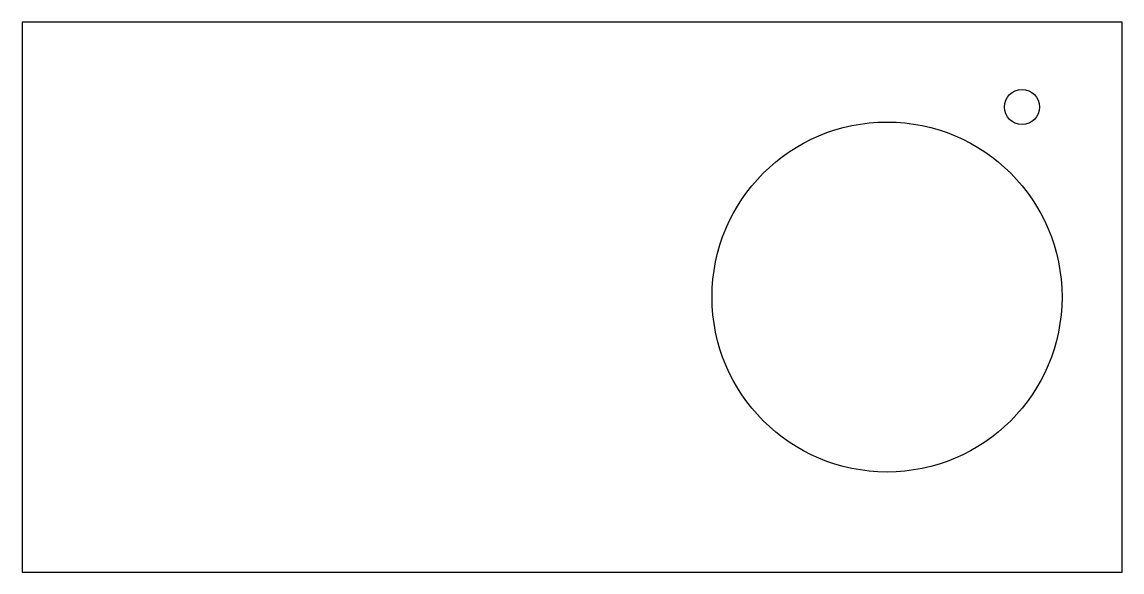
# Model space of a CAD drawing. Header units: metres. Extents: x 0 to 1100, y 0 to 550.
import ezdxf

# ---------------------------------------------------------------- set-up
doc = ezdxf.new("R2010")
doc.units = ezdxf.units.M

msp = doc.modelspace()

# ---------------------------------------------------------------- linework, layer by layer
at = {"layer": 'CUT'}
for p, q in [((1100, 550), (0, 550)), ((0, 550), (0, 0)), ((1100, 0), (1100, 550)), ((0, 0), (1100, 0))]:
    msp.add_line(p, q, dxfattribs=at)
for centre, radius in [((1000, 465), 17.5), ((865, 275), 175)]:
    msp.add_circle(centre, radius, dxfattribs=at)

doc.saveas('drawing.dxf')
